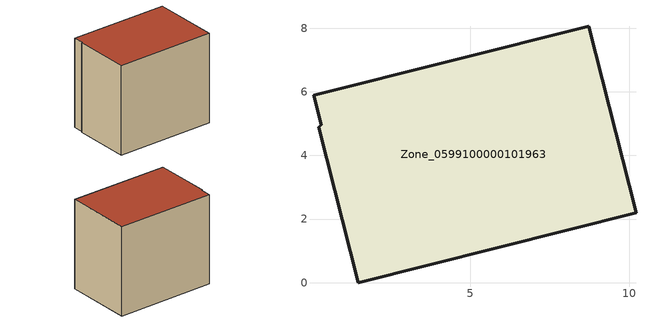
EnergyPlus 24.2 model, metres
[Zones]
Zone_0599100000101963
 floor ground (C_G): 0.32,4.96 0.08,5.89 8.73,8.06 10.21,2.19 1.48,0 0.25,4.88 z0
 wall outside (C_F): 10.21,2.19 8.73,8.06 0.08,5.89 0.32,4.96 0.25,4.88 1.48,0 10.21,2.19 z0:8.05
 roof outside (C_R): 0.08,5.89 0.32,4.96 0.25,4.88 1.48,0 10.21,2.19 8.73,8.06 z8.05
[BUILDING]
Pand.0599100000101963: North Axis=0; Terrain=City; Loads Convergence Tolerance Value=0.04; Temperature Convergence Tolerance Value=0.4; Solar Distribution=FullExterior; Maximum Number of Warmup Days=25; Minimum Number of Warmup Days=1
[Site:Location]
Rotterdam.The.Hague.AP_ZH_NLD Design_Conditions: Latitude=51.96; Longitude=4.45; Time Zone=1; Elevation=-4.5
[SITE:GROUNDTEMPERATURE:BUILDINGSURFACE]
18, 18, 18, 18, 18, 18, 18, 18, 18, 18, 18, 18
[MATERIAL] Thermal Absorptance=0.9; Solar Absorptance=0.7; Visible Absorptance=0.7
Name | Roughness | Thickness | Conductivity | Density | Specific Heat
G.TI.1965-1974 | MediumSmooth | 0.15 | 0.882353 | 540 | 1210
F.TI.1965-1974 | Rough | 0.3 | 0.697674 | 1920 | 840
R.TI.1965-1974 | MediumRough | 0.2 | 0.232558 | 1500 | 1000
[CONSTRUCTION]
C_G: G.TI.1965-1974
C_F: F.TI.1965-1974
C_R: R.TI.1965-1974
[ZONE]
Zone_0599100000101963: Type=1; Multiplier=1; Ceiling Height=Autocalculate; Volume=Autocalculate; Floor Area=autocalculate; Part of Total Floor Area=Yes
[ZONEINFILTRATION:DESIGNFLOWRATE]
Infil_Zone_0599100000101963: Zone or ZoneList or Space or SpaceList=Zone_0599100000101963; Schedule=AlwaysOn; Design Flow Rate Calculation Method=Flow/Area; Flow Rate per Floor Area=0.003; Constant Term Coefficient=1; Temperature Term Coefficient=0; Velocity Term Coefficient=0; Velocity Squared Term Coefficient=0
[HVACTEMPLATE:ZONE:IDEALLOADSAIRSYSTEM]
Zone_0599100000101963: Maximum Heating Supply Air Temperature=50; Minimum Cooling Supply Air Temperature=13; Maximum Heating Supply Air Humidity Ratio=0.0156; Minimum Cooling Supply Air Humidity Ratio=0.0077; Heating Limit=NoLimit; Cooling Limit=NoLimit; Dehumidification Control Type=ConstantSensibleHeatRatio; Cooling Sensible Heat Ratio=0.7; Dehumidification Setpoint=60; Humidification Control Type=None; Humidification Setpoint=30; Outdoor Air Method=None; Outdoor Air Flow Rate per Person=0.00944; Outdoor Air Flow Rate per Zone Floor Area=0; Outdoor Air Flow Rate per Zone=0; Demand Controlled Ventilation Type=None; Outdoor Air Economizer Type=NoEconomizer; Heat Recovery Type=None; Sensible Heat Recovery Effectiveness=0.7; Latent Heat Recovery Effectiveness=0.65
[ZONECONTROL:THERMOSTAT]
ThermostatControl_Zone_0599100000101963: Zone or ZoneList=Zone_0599100000101963; Control Type Schedule=DualSetpointControlType; Control 1=Thermostat_Zone_0599100000101963; Temperature Difference Between Cutout And Setpoint=0
[THERMOSTATSETPOINT:DUALSETPOINT]
Thermostat_Zone_0599100000101963: Heating Setpoint Temperature Schedule=HeatingSetpoint_Zone_0599100000101963; Cooling Setpoint Temperature Schedule=CoolingSetpoint_Zone_0599100000101963
[SCHEDULE:COMPACT]
HeatingSetpoint_Zone_0599100000101963: Through: 12/31, For: AllDays, Until: 24:00, 21
CoolingSetpoint_Zone_0599100000101963: Through: 12/31, For: AllDays, Until: 24:00, 24
DualSetpointControlType: Through: 12/31, For: AllDays, Until: 24:00, 4
AlwaysOn: Through: 12/31, For: AllDays, Until: 24:00, 1
